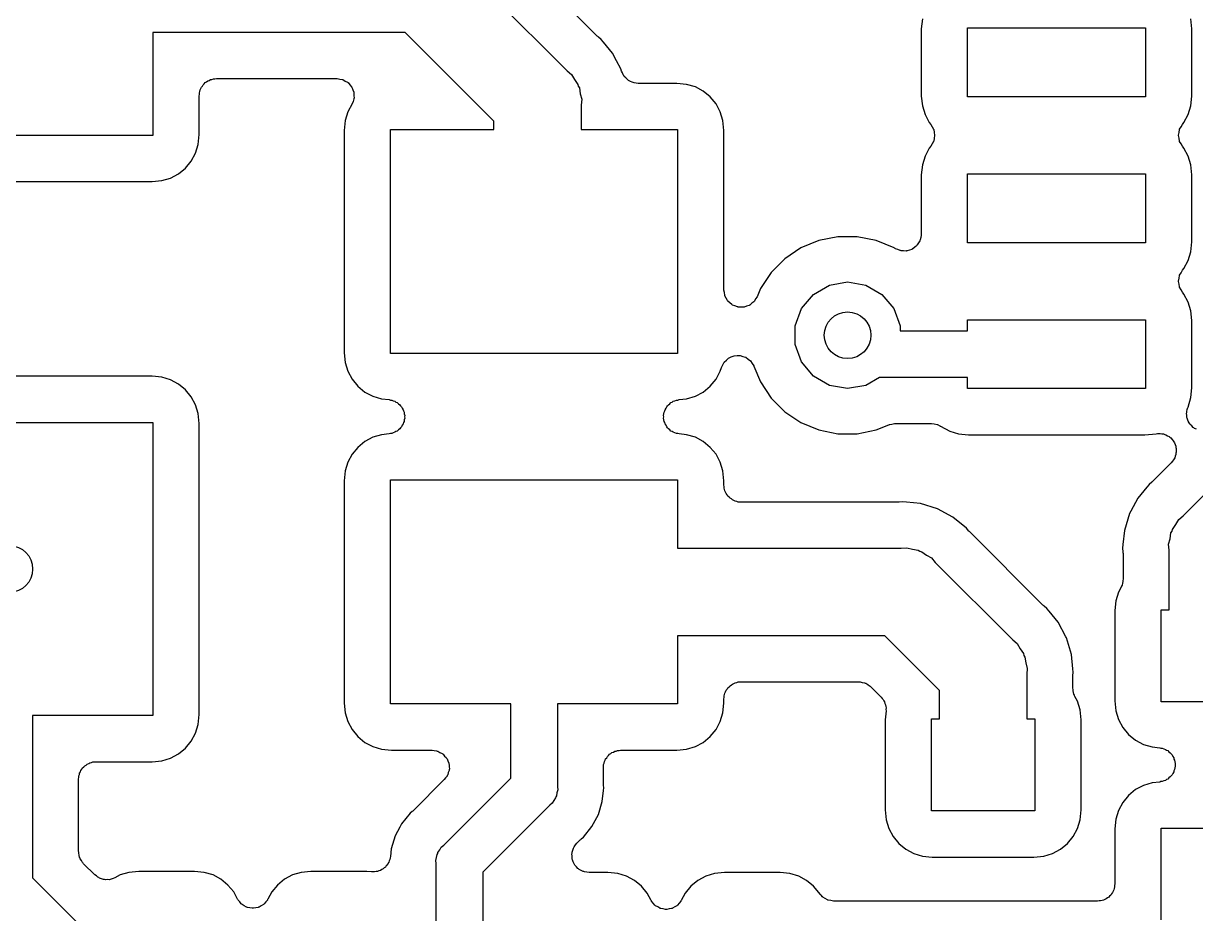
# Model space of a CAD drawing. Extents: x 91 to 190.2, y -113.9 to -59.9.
# Drawn here: x 110.9 to 121.11, y -78.72 to -70.98 of the extents above; entities that cross this region are included whole.
import ezdxf

# ---------------------------------------------------------------- set-up
doc = ezdxf.new("R2010")
doc.units = 0
doc.header["$MEASUREMENT"] = 0
doc.layers.add('BLACK', color=7, linetype='CONTINUOUS')

msp = doc.modelspace()

# ---------------------------------------------------------------- linework, layer by layer
at = {"layer": 'BLACK', "linetype": 'CONTINUOUS'}
for p, q in [((115.9, -71.0854), (114.97, -70.1551)), ((114.666, -70.4174), (115.638, -71.3888)), ((118.731, -70.9366), (118.722, -71.0224)), ((121.078, -71.0224), (121.069, -70.9366)), ((118.722, -71.0224), (118.722, -71.6076)), ((119.125, -71.615), (119.125, -71.015)), ((119.125, -71.015), (120.675, -71.015)), ((120.675, -71.015), (120.675, -71.615)), ((121.078, -71.6076), (121.078, -71.0224)), ((114.227, -71.056), (112.03, -71.056)), ((112.03, -71.056), (112.03, -71.95)), ((114.999, -71.8278), (114.227, -71.056)), ((115.906, -71.0897), (115.9, -71.0854)), ((115.911, -71.0953), (115.906, -71.0897)), ((115.935, -71.1151), (115.911, -71.0953)), ((115.955, -71.1392), (115.935, -71.1151)), ((116.033, -71.234), (115.955, -71.1392)), ((115.955, -71.1392), (115.955, -71.1392)), ((116.068, -71.3006), (116.033, -71.234)), ((116.105, -71.3697), (116.068, -71.3006)), ((116.068, -71.3006), (116.068, -71.3006)), ((115.638, -71.3888), (115.676, -71.4213)), ((115.676, -71.4213), (115.702, -71.4651)), ((116.111, -71.3909), (116.105, -71.3697)), ((116.119, -71.4062), (116.111, -71.3909)), ((116.125, -71.4223), (116.119, -71.4062)), ((116.131, -71.4293), (116.125, -71.4223)), ((116.135, -71.4374), (116.131, -71.4293)), ((116.148, -71.4491), (116.135, -71.4374)), ((112.442, -71.5547), (112.448, -71.5433)), ((112.448, -71.5433), (112.453, -71.531)), ((112.453, -71.531), (112.461, -71.5209)), ((112.461, -71.5209), (112.468, -71.5096)), ((112.468, -71.5096), (112.478, -71.5011)), ((112.478, -71.5011), (112.486, -71.4911)), ((112.486, -71.4911), (112.498, -71.4845)), ((112.498, -71.4845), (112.508, -71.4761)), ((112.508, -71.4761), (112.52, -71.4716)), ((112.52, -71.4716), (112.531, -71.465)), ((112.531, -71.465), (112.544, -71.4628)), ((112.544, -71.4628), (112.557, -71.4583)), ((112.557, -71.4583), (112.57, -71.4583)), ((112.57, -71.4583), (112.583, -71.456)), ((112.583, -71.456), (113.634, -71.456)), ((113.634, -71.456), (113.657, -71.4601)), ((113.657, -71.4601), (113.68, -71.4634)), ((113.68, -71.4634), (113.682, -71.4646)), ((113.682, -71.4646), (113.685, -71.465)), ((113.685, -71.465), (113.705, -71.4769)), ((113.705, -71.4769), (113.726, -71.488)), ((113.726, -71.488), (113.728, -71.4898)), ((113.728, -71.4898), (113.73, -71.4911)), ((113.73, -71.4911), (113.745, -71.5092)), ((113.745, -71.5092), (113.761, -71.5268)), ((113.761, -71.5268), (113.762, -71.5291)), ((113.762, -71.5291), (113.763, -71.531)), ((113.763, -71.531), (113.771, -71.5532)), ((115.702, -71.4651), (115.731, -71.5065)), ((115.731, -71.5065), (115.735, -71.5229)), ((115.735, -71.5229), (115.744, -71.5377)), ((115.744, -71.5377), (115.752, -71.5875)), ((116.159, -71.4622), (116.148, -71.4491)), ((116.166, -71.4668), (116.159, -71.4622)), ((116.173, -71.473), (116.166, -71.4668)), ((116.189, -71.4797), (116.173, -71.473)), ((116.204, -71.4883), (116.189, -71.4797)), ((116.213, -71.4899), (116.204, -71.4883)), ((116.221, -71.4934), (116.213, -71.4899)), ((116.238, -71.4944), (116.221, -71.4934)), ((116.255, -71.4973), (116.238, -71.4944)), ((116.593, -71.4973), (116.255, -71.4973)), ((116.678, -71.5058), (116.593, -71.4973)), ((116.754, -71.5287), (116.678, -71.5058)), ((116.823, -71.5658), (116.754, -71.5287)), ((112.433, -71.606), (112.435, -71.5931)), ((112.433, -71.9426), (112.433, -71.606)), ((112.435, -71.58), (112.439, -71.5676)), ((112.435, -71.5931), (112.435, -71.58)), ((112.439, -71.5676), (112.442, -71.5547)), ((113.771, -71.5532), (113.78, -71.5751)), ((113.781, -71.632), (113.773, -71.6543)), ((113.78, -71.5751), (113.78, -71.5776)), ((113.78, -71.5776), (113.781, -71.58)), ((113.781, -71.58), (113.781, -71.6036)), ((113.781, -71.6036), (113.782, -71.6272)), ((113.782, -71.6272), (113.781, -71.6296)), ((113.781, -71.6296), (113.781, -71.632)), ((115.752, -71.5875), (115.765, -71.6363)), ((115.765, -71.6363), (115.761, -71.6866)), ((116.884, -71.6158), (116.823, -71.5658)), ((116.934, -71.6767), (116.884, -71.6158)), ((118.722, -71.6076), (118.731, -71.6934)), ((120.675, -71.615), (119.125, -71.615)), ((121.069, -71.6934), (121.078, -71.6076)), ((113.729, -71.7462), (113.706, -71.8216)), ((113.766, -71.6767), (113.729, -71.7462)), ((113.773, -71.6543), (113.766, -71.6767)), ((115.761, -71.6866), (115.761, -71.9)), ((116.971, -71.7462), (116.934, -71.6767)), ((116.994, -71.8216), (116.971, -71.7462)), ((118.731, -71.6934), (118.754, -71.7688)), ((121.046, -71.7688), (121.069, -71.6934)), ((113.706, -71.8216), (113.697, -71.9074)), ((114.999, -71.9), (114.999, -71.8278)), ((117.003, -71.9074), (116.994, -71.8216)), ((118.754, -71.7688), (118.791, -71.8383)), ((118.791, -71.8383), (118.804, -71.8548)), ((118.804, -71.8548), (118.816, -71.8761)), ((120.984, -71.8761), (120.996, -71.8548)), ((120.996, -71.8548), (121.009, -71.8383)), ((121.009, -71.8383), (121.046, -71.7688)), ((112.03, -71.95), (109.53, -71.95)), ((112.424, -72.0284), (112.433, -71.9426)), ((113.697, -71.9074), (113.697, -73.8426)), ((114.1, -73.85), (114.1, -71.9)), ((114.1, -71.9), (114.999, -71.9)), ((115.761, -71.9), (116.6, -71.9)), ((116.6, -71.9), (116.6, -73.85)), ((117.003, -73.2969), (117.003, -71.9074)), ((118.816, -71.8761), (118.829, -71.8972)), ((118.829, -71.8972), (118.829, -71.8988)), ((118.829, -71.8988), (118.83, -71.9002)), ((118.83, -71.9002), (118.834, -71.9243)), ((118.834, -71.9243), (118.838, -71.9484)), ((118.838, -71.9516), (118.834, -71.9757)), ((118.838, -71.9484), (118.838, -71.95)), ((118.838, -71.95), (118.838, -71.9516)), ((120.962, -71.9484), (120.966, -71.9243)), ((120.962, -71.95), (120.962, -71.9484)), ((120.962, -71.9516), (120.962, -71.95)), ((120.966, -71.9757), (120.962, -71.9516)), ((120.966, -71.9243), (120.97, -71.9002)), ((120.97, -71.9002), (120.971, -71.8988)), ((120.971, -71.8972), (120.984, -71.8761)), ((120.971, -71.8988), (120.971, -71.8972)), ((112.401, -72.1038), (112.424, -72.0284)), ((118.804, -72.0452), (118.791, -72.0617)), ((118.816, -72.0239), (118.804, -72.0452)), ((118.829, -72.0028), (118.816, -72.0239)), ((118.83, -71.9998), (118.829, -72.0012)), ((118.829, -72.0012), (118.829, -72.0028)), ((118.834, -71.9757), (118.83, -71.9998)), ((120.97, -71.9998), (120.966, -71.9757)), ((120.971, -72.0012), (120.97, -71.9998)), ((120.971, -72.0028), (120.971, -72.0012)), ((120.984, -72.0239), (120.971, -72.0028)), ((120.996, -72.0452), (120.984, -72.0239)), ((121.009, -72.0617), (120.996, -72.0452)), ((112.364, -72.1733), (112.401, -72.1038)), ((118.754, -72.1312), (118.731, -72.2066)), ((118.791, -72.0617), (118.754, -72.1312)), ((121.046, -72.1312), (121.009, -72.0617)), ((121.069, -72.2066), (121.046, -72.1312)), ((112.253, -72.2842), (112.314, -72.2342)), ((112.314, -72.2342), (112.364, -72.1733)), ((118.731, -72.2066), (118.722, -72.2924)), ((121.078, -72.2924), (121.069, -72.2066)), ((109.537, -72.3527), (112.023, -72.3527)), ((112.023, -72.3527), (112.108, -72.3442)), ((112.108, -72.3442), (112.184, -72.3213)), ((112.184, -72.3213), (112.253, -72.2842)), ((118.722, -72.2924), (118.722, -72.8076)), ((119.125, -72.885), (119.125, -72.285)), ((119.125, -72.285), (120.675, -72.285)), ((120.675, -72.285), (120.675, -72.885)), ((121.078, -72.8776), (121.078, -72.2924)), ((117.83, -72.8657), (117.674, -72.9304)), ((117.996, -72.8328), (117.83, -72.8657)), ((118.164, -72.8328), (117.996, -72.8328)), ((118.33, -72.8657), (118.164, -72.8328)), ((118.486, -72.9304), (118.33, -72.8657)), ((118.71, -72.868), (118.698, -72.8857)), ((118.711, -72.8632), (118.71, -72.868)), ((118.713, -72.8589), (118.711, -72.8632)), ((118.717, -72.838), (118.713, -72.8589)), ((118.722, -72.8174), (118.717, -72.838)), ((118.722, -72.8076), (118.721, -72.8125)), ((118.721, -72.8125), (118.722, -72.8174)), ((121.069, -72.9634), (121.078, -72.8776)), ((117.674, -72.9304), (117.534, -73.0242)), ((118.489, -72.9323), (118.486, -72.9304)), ((118.494, -72.9343), (118.489, -72.9323)), ((118.497, -72.9375), (118.494, -72.9343)), ((118.517, -72.9448), (118.497, -72.9375)), ((118.537, -72.9533), (118.517, -72.9448)), ((118.542, -72.9536), (118.537, -72.9533)), ((118.546, -72.9553), (118.542, -72.9536)), ((118.568, -72.9553), (118.546, -72.9553)), ((118.589, -72.9567), (118.568, -72.9553)), ((118.593, -72.9553), (118.589, -72.9567)), ((118.598, -72.9553), (118.593, -72.9553)), ((118.618, -72.9481), (118.598, -72.9553)), ((118.639, -72.9422), (118.618, -72.9481)), ((118.643, -72.9392), (118.639, -72.9422)), ((118.647, -72.9375), (118.643, -72.9392)), ((118.664, -72.9239), (118.647, -72.9375)), ((118.681, -72.9113), (118.664, -72.9239)), ((118.683, -72.9072), (118.681, -72.9113)), ((118.687, -72.904), (118.683, -72.9072)), ((118.698, -72.8857), (118.687, -72.904)), ((120.675, -72.885), (119.125, -72.885)), ((121.046, -73.0388), (121.069, -72.9634)), ((117.534, -73.0242), (117.414, -73.1436)), ((121.009, -73.1083), (121.046, -73.0388)), ((117.414, -73.1436), (117.32, -73.284)), ((120.966, -73.1944), (120.97, -73.1702)), ((120.97, -73.1702), (120.971, -73.1688)), ((120.971, -73.1672), (120.984, -73.1461)), ((120.971, -73.1688), (120.971, -73.1672)), ((120.984, -73.1461), (120.996, -73.1248)), ((120.996, -73.1248), (121.009, -73.1083)), ((117.32, -73.284), (117.291, -73.3543)), ((117.782, -73.3344), (117.921, -73.2537)), ((117.921, -73.2537), (118.08, -73.2257)), ((118.08, -73.2257), (118.239, -73.2537)), ((118.239, -73.2537), (118.378, -73.3344)), ((120.962, -73.2184), (120.966, -73.1944)), ((120.962, -73.22), (120.962, -73.2184)), ((120.962, -73.2216), (120.962, -73.22)), ((120.966, -73.2456), (120.962, -73.2216)), ((120.97, -73.2698), (120.966, -73.2456)), ((120.971, -73.2712), (120.97, -73.2698)), ((120.971, -73.2728), (120.971, -73.2712)), ((120.984, -73.2939), (120.971, -73.2728)), ((117.007, -73.3193), (117.003, -73.2969)), ((117.01, -73.342), (117.007, -73.3193)), ((117.011, -73.3449), (117.01, -73.342)), ((117.012, -73.3482), (117.011, -73.3449)), ((117.023, -73.3679), (117.012, -73.3482)), ((117.034, -73.3882), (117.023, -73.3679)), ((117.036, -73.3904), (117.034, -73.3882)), ((117.279, -73.3735), (117.268, -73.3933)), ((117.291, -73.3543), (117.279, -73.3735)), ((117.678, -73.4579), (117.782, -73.3344)), ((118.378, -73.3344), (118.482, -73.4579)), ((120.996, -73.3152), (120.984, -73.2939)), ((121.009, -73.3317), (120.996, -73.3152)), ((121.046, -73.4012), (121.009, -73.3317)), ((117.038, -73.3933), (117.036, -73.3904)), ((117.055, -73.4079), (117.038, -73.3933)), ((117.072, -73.4234), (117.055, -73.4079)), ((117.075, -73.4246), (117.072, -73.4234)), ((117.078, -73.4268), (117.075, -73.4246)), ((117.099, -73.4346), (117.078, -73.4268)), ((117.12, -73.4433), (117.099, -73.4346)), ((117.124, -73.4434), (117.12, -73.4433)), ((117.127, -73.4446), (117.124, -73.4434)), ((117.149, -73.4446), (117.127, -73.4446)), ((117.172, -73.4456), (117.149, -73.4446)), ((117.175, -73.4446), (117.172, -73.4456)), ((117.179, -73.4446), (117.175, -73.4446)), ((117.2, -73.4368), (117.179, -73.4446)), ((117.222, -73.4299), (117.2, -73.4368)), ((117.225, -73.4279), (117.222, -73.4299)), ((117.228, -73.4268), (117.225, -73.4279)), ((117.245, -73.4121), (117.228, -73.4268)), ((117.263, -73.3982), (117.245, -73.4121)), ((117.265, -73.3954), (117.263, -73.3982)), ((117.268, -73.3933), (117.265, -73.3954)), ((117.623, -73.6094), (117.678, -73.4579)), ((118.482, -73.4579), (118.537, -73.6094)), ((121.069, -73.4766), (121.046, -73.4012)), ((121.078, -73.5624), (121.069, -73.4766)), ((119.125, -73.6518), (119.125, -73.555)), ((119.125, -73.555), (120.675, -73.555)), ((120.675, -73.555), (120.675, -74.155)), ((121.078, -74.1476), (121.078, -73.5624)), ((117.623, -73.7706), (117.623, -73.6094)), ((118.537, -73.6094), (118.537, -73.6518)), ((118.537, -73.6518), (119.125, -73.6518)), ((117.678, -73.9221), (117.623, -73.7706)), ((113.697, -73.8426), (113.706, -73.9284)), ((116.6, -73.85), (114.1, -73.85)), ((117.024, -73.907), (117.043, -73.8897)), ((117.043, -73.8894), (117.044, -73.8889)), ((117.043, -73.8897), (117.043, -73.8894)), ((117.044, -73.8889), (117.067, -73.8792)), ((117.067, -73.8792), (117.091, -73.8693)), ((117.091, -73.8692), (117.092, -73.8689)), ((117.091, -73.8693), (117.091, -73.8692)), ((117.092, -73.8689), (117.117, -73.8678)), ((117.117, -73.8678), (117.143, -73.8664)), ((117.143, -73.8664), (117.143, -73.8667)), ((117.143, -73.8667), (117.144, -73.8666)), ((117.144, -73.8666), (117.168, -73.8743)), ((117.168, -73.8743), (117.192, -73.8816)), ((117.192, -73.8816), (117.193, -73.8821)), ((117.193, -73.8821), (117.194, -73.8823)), ((117.194, -73.8823), (117.214, -73.8977)), ((117.214, -73.8977), (117.234, -73.9128)), ((113.706, -73.9284), (113.729, -74.0038)), ((116.971, -74.0038), (116.981, -73.9718)), ((116.981, -73.9711), (116.982, -73.9703)), ((116.981, -73.9718), (116.981, -73.9711)), ((116.982, -73.9703), (116.993, -73.9478)), ((116.993, -73.9478), (117.005, -73.9254)), ((117.005, -73.9248), (117.006, -73.924)), ((117.005, -73.9254), (117.005, -73.9248)), ((117.006, -73.924), (117.024, -73.907)), ((117.234, -73.9128), (117.235, -73.9135)), ((117.235, -73.9135), (117.235, -73.914)), ((117.235, -73.914), (117.249, -73.9353)), ((117.249, -73.9353), (117.263, -73.9565)), ((117.263, -73.9565), (117.263, -73.9573)), ((117.263, -73.9573), (117.263, -73.958)), ((117.263, -73.958), (117.32, -74.096)), ((117.782, -74.0456), (117.678, -73.9221)), ((112.023, -74.0473), (109.537, -74.0473)), ((112.108, -74.0558), (112.023, -74.0473)), ((112.184, -74.0787), (112.108, -74.0558)), ((112.253, -74.1158), (112.184, -74.0787)), ((113.729, -74.0038), (113.766, -74.0733)), ((113.766, -74.0733), (113.816, -74.1342)), ((116.884, -74.1342), (116.934, -74.0733)), ((116.934, -74.0733), (116.971, -74.0038)), ((117.32, -74.096), (117.414, -74.2364)), ((117.921, -74.1263), (117.782, -74.0456)), ((118.357, -74.0582), (118.239, -74.1263)), ((119.125, -74.0582), (118.357, -74.0582)), ((119.125, -74.155), (119.125, -74.0582)), ((112.314, -74.1658), (112.253, -74.1158)), ((112.364, -74.2267), (112.314, -74.1658)), ((113.816, -74.1342), (113.877, -74.1842)), ((113.877, -74.1842), (113.946, -74.2213)), ((116.754, -74.2213), (116.823, -74.1842)), ((116.823, -74.1842), (116.884, -74.1342)), ((118.08, -74.1543), (117.921, -74.1263)), ((118.239, -74.1263), (118.08, -74.1543)), ((120.675, -74.155), (119.125, -74.155)), ((121.069, -74.2334), (121.078, -74.1476)), ((112.401, -74.2962), (112.364, -74.2267)), ((112.424, -74.3716), (112.401, -74.2962)), ((113.946, -74.2213), (114.022, -74.2442)), ((114.022, -74.2442), (114.088, -74.2507)), ((114.088, -74.2507), (114.099, -74.2538)), ((114.099, -74.2538), (114.11, -74.2547)), ((114.11, -74.2547), (114.124, -74.2608)), ((114.124, -74.2608), (114.138, -74.2648)), ((114.138, -74.2648), (114.147, -74.2715)), ((114.147, -74.2715), (114.158, -74.2762)), ((114.158, -74.2762), (114.168, -74.2865)), ((114.168, -74.2865), (114.18, -74.2951)), ((114.18, -74.2951), (114.187, -74.3046)), ((114.187, -74.3046), (114.195, -74.3126)), ((116.505, -74.3126), (116.513, -74.3046)), ((116.513, -74.3046), (116.52, -74.2951)), ((116.52, -74.2951), (116.532, -74.2865)), ((116.532, -74.2865), (116.542, -74.2762)), ((116.542, -74.2762), (116.553, -74.2715)), ((116.553, -74.2715), (116.562, -74.2648)), ((116.562, -74.2648), (116.576, -74.2608)), ((116.576, -74.2608), (116.59, -74.2547)), ((116.59, -74.2547), (116.601, -74.2538)), ((116.601, -74.2538), (116.612, -74.2507)), ((116.612, -74.2507), (116.678, -74.2442)), ((116.678, -74.2442), (116.754, -74.2213)), ((117.414, -74.2364), (117.534, -74.3558)), ((121.045, -74.3147), (121.069, -74.2334)), ((112.433, -74.4574), (112.424, -74.3716)), ((114.195, -74.3126), (114.201, -74.3259)), ((114.201, -74.3259), (114.21, -74.3381)), ((114.21, -74.3381), (114.212, -74.3492)), ((114.212, -74.3492), (114.217, -74.3596)), ((114.217, -74.3596), (114.219, -74.3743)), ((114.219, -74.3743), (114.223, -74.3886)), ((114.223, -74.3886), (114.221, -74.4)), ((114.221, -74.4), (114.223, -74.4114)), ((116.477, -74.3886), (116.481, -74.3743)), ((116.479, -74.4), (116.477, -74.3886)), ((116.477, -74.4114), (116.479, -74.4)), ((116.481, -74.3743), (116.483, -74.3596)), ((116.483, -74.3596), (116.488, -74.3492)), ((116.488, -74.3492), (116.49, -74.3381)), ((116.49, -74.3381), (116.499, -74.3259)), ((116.499, -74.3259), (116.505, -74.3126)), ((117.534, -74.3558), (117.674, -74.4496)), ((121.031, -74.3698), (121.033, -74.3617)), ((121.034, -74.3876), (121.031, -74.3698)), ((121.033, -74.3535), (121.038, -74.3364)), ((121.033, -74.3617), (121.033, -74.3535)), ((121.034, -74.4055), (121.034, -74.3876)), ((121.037, -74.4132), (121.034, -74.4055)), ((121.038, -74.3364), (121.042, -74.3188)), ((121.042, -74.3188), (121.045, -74.3147)), ((109.53, -74.45), (112.03, -74.45)), ((112.03, -74.45), (112.03, -77)), ((112.433, -76.9926), (112.433, -74.4574)), ((114.18, -74.5049), (114.168, -74.5135)), ((114.187, -74.4954), (114.18, -74.5049)), ((114.195, -74.4874), (114.187, -74.4954)), ((114.201, -74.4741), (114.195, -74.4874)), ((114.21, -74.4619), (114.201, -74.4741)), ((114.212, -74.4508), (114.21, -74.4619)), ((114.217, -74.4404), (114.212, -74.4508)), ((114.219, -74.4257), (114.217, -74.4404)), ((114.223, -74.4114), (114.219, -74.4257)), ((116.481, -74.4257), (116.477, -74.4114)), ((116.483, -74.4404), (116.481, -74.4257)), ((116.488, -74.4508), (116.483, -74.4404)), ((116.49, -74.4619), (116.488, -74.4508)), ((116.499, -74.4741), (116.49, -74.4619)), ((116.505, -74.4874), (116.499, -74.4741)), ((116.513, -74.4954), (116.505, -74.4874)), ((116.52, -74.5049), (116.513, -74.4954)), ((116.532, -74.5135), (116.52, -74.5049)), ((117.674, -74.4496), (117.83, -74.5143)), ((118.33, -74.5143), (118.438, -74.4696)), ((118.438, -74.4696), (118.441, -74.4689)), ((118.441, -74.4689), (118.444, -74.4672)), ((118.444, -74.4672), (118.466, -74.4633)), ((118.466, -74.4633), (118.489, -74.4583)), ((118.489, -74.4583), (118.492, -74.4588)), ((118.492, -74.4588), (118.495, -74.4582)), ((118.495, -74.4582), (118.81, -74.4582)), ((118.81, -74.4582), (118.835, -74.4626)), ((118.835, -74.4626), (118.86, -74.4667)), ((118.86, -74.4667), (118.861, -74.4671)), ((118.861, -74.4671), (118.862, -74.4672)), ((118.862, -74.4672), (118.883, -74.4799)), ((118.883, -74.4799), (118.886, -74.4814)), ((118.886, -74.4814), (118.889, -74.4822)), ((118.889, -74.4822), (118.971, -74.5263)), ((121.039, -74.4213), (121.037, -74.4132)), ((121.047, -74.4372), (121.039, -74.4213)), ((121.054, -74.4539), (121.047, -74.4372)), ((121.059, -74.46), (121.054, -74.4539)), ((121.063, -74.4673), (121.059, -74.46)), ((121.077, -74.4793), (121.063, -74.4673)), ((121.089, -74.4927), (121.077, -74.4793)), ((121.096, -74.4966), (121.089, -74.4927)), ((121.102, -74.5021), (121.096, -74.4966)), ((121.119, -74.5088), (121.102, -74.5021)), ((113.946, -74.5787), (113.877, -74.6158)), ((114.022, -74.5558), (113.946, -74.5787)), ((114.088, -74.5493), (114.022, -74.5558)), ((114.099, -74.5462), (114.088, -74.5493)), ((114.11, -74.5453), (114.099, -74.5462)), ((114.124, -74.5392), (114.11, -74.5453)), ((114.138, -74.5352), (114.124, -74.5392)), ((114.147, -74.5285), (114.138, -74.5352)), ((114.158, -74.5238), (114.147, -74.5285)), ((114.168, -74.5135), (114.158, -74.5238)), ((116.542, -74.5238), (116.532, -74.5135)), ((116.553, -74.5285), (116.542, -74.5238)), ((116.562, -74.5352), (116.553, -74.5285)), ((116.576, -74.5392), (116.562, -74.5352)), ((116.59, -74.5453), (116.576, -74.5392)), ((116.601, -74.5462), (116.59, -74.5453)), ((116.612, -74.5493), (116.601, -74.5462)), ((116.678, -74.5558), (116.612, -74.5493)), ((116.754, -74.5787), (116.678, -74.5558)), ((116.823, -74.6158), (116.754, -74.5787)), ((117.83, -74.5143), (117.996, -74.5472)), ((117.996, -74.5472), (118.164, -74.5472)), ((118.164, -74.5472), (118.33, -74.5143)), ((118.971, -74.5263), (119.047, -74.5492)), ((119.047, -74.5492), (119.132, -74.5577)), ((119.132, -74.5577), (120.668, -74.5577)), ((120.668, -74.5577), (120.768, -74.5478)), ((120.768, -74.5478), (120.78, -74.5446)), ((120.78, -74.5446), (120.79, -74.5455)), ((120.79, -74.5455), (120.801, -74.5442)), ((120.801, -74.5442), (120.816, -74.5478)), ((120.816, -74.5478), (120.832, -74.5491)), ((120.832, -74.5491), (120.841, -74.5537)), ((120.841, -74.5537), (120.852, -74.5561)), ((120.852, -74.5561), (120.865, -74.5646)), ((120.865, -74.5646), (120.879, -74.5712)), ((120.879, -74.5712), (120.886, -74.5787)), ((120.886, -74.5787), (120.895, -74.5845)), ((120.895, -74.5845), (120.905, -74.597)), ((120.905, -74.597), (120.916, -74.608)), ((120.916, -74.608), (120.92, -74.6177)), ((113.816, -74.6658), (113.766, -74.7267)), ((113.877, -74.6158), (113.816, -74.6658)), ((116.884, -74.6658), (116.823, -74.6158)), ((116.934, -74.7267), (116.884, -74.6658)), ((120.92, -74.6177), (120.927, -74.6262)), ((120.927, -74.6262), (120.931, -74.6411)), ((120.931, -74.6411), (120.938, -74.6552)), ((120.938, -74.6552), (120.939, -74.6658)), ((120.939, -74.6658), (120.942, -74.6761)), ((120.942, -74.7071), (120.939, -74.7174)), ((120.942, -74.6761), (120.941, -74.6916)), ((120.941, -74.6916), (120.942, -74.7071)), ((113.729, -74.7962), (113.706, -74.8716)), ((113.766, -74.7267), (113.729, -74.7962)), ((116.971, -74.7962), (116.934, -74.7267)), ((116.994, -74.8716), (116.971, -74.7962)), ((120.899, -74.8001), (120.74, -74.9588)), ((120.908, -74.7874), (120.899, -74.8001)), ((120.918, -74.776), (120.908, -74.7874)), ((120.923, -74.7662), (120.918, -74.776)), ((120.929, -74.7574), (120.923, -74.7662)), ((120.933, -74.7424), (120.929, -74.7574)), ((120.939, -74.7281), (120.933, -74.7424)), ((120.939, -74.7174), (120.939, -74.7281)), ((113.706, -74.8716), (113.697, -74.9574)), ((117.003, -74.9574), (116.994, -74.8716)), ((113.697, -74.9574), (113.697, -76.8926)), ((114.1, -76.9), (114.1, -74.95)), ((114.1, -74.95), (116.6, -74.95)), ((116.6, -74.95), (116.6, -75.544)), ((117.003, -74.994), (117.003, -74.9574)), ((117.005, -75.0069), (117.003, -74.994)), ((117.005, -75.02), (117.005, -75.0069)), ((117.009, -75.0324), (117.005, -75.02)), ((120.685, -75.0126), (120.607, -75.1074)), ((120.705, -74.9885), (120.685, -75.0126)), ((120.685, -75.0126), (120.685, -75.0126)), ((120.729, -74.9687), (120.705, -74.9885)), ((120.734, -74.9631), (120.729, -74.9687)), ((120.74, -74.9588), (120.734, -74.9631)), ((121.002, -75.2623), (121.312, -74.9524)), ((117.012, -75.0453), (117.009, -75.0324)), ((117.018, -75.0567), (117.012, -75.0453)), ((117.023, -75.069), (117.018, -75.0567)), ((117.031, -75.0791), (117.023, -75.069)), ((117.038, -75.0904), (117.031, -75.0791)), ((117.048, -75.0989), (117.038, -75.0904)), ((117.056, -75.1089), (117.048, -75.0989)), ((117.068, -75.1155), (117.056, -75.1089)), ((117.078, -75.1239), (117.068, -75.1155)), ((120.607, -75.1074), (120.547, -75.2203)), ((117.09, -75.1284), (117.078, -75.1239)), ((117.101, -75.135), (117.09, -75.1284)), ((117.114, -75.1372), (117.101, -75.135)), ((117.127, -75.1417), (117.114, -75.1372)), ((117.14, -75.1417), (117.127, -75.1417)), ((117.153, -75.144), (117.14, -75.1417)), ((118.516, -75.144), (117.153, -75.144)), ((118.523, -75.1427), (118.516, -75.144)), ((118.53, -75.1433), (118.523, -75.1427)), ((118.561, -75.1402), (118.53, -75.1433)), ((118.592, -75.1433), (118.561, -75.1402)), ((118.715, -75.1553), (118.592, -75.1433)), ((118.592, -75.1433), (118.592, -75.1433)), ((118.592, -75.1433), (118.592, -75.1433)), ((118.862, -75.2), (118.715, -75.1553)), ((118.997, -75.2725), (118.862, -75.2)), ((120.547, -75.2203), (120.535, -75.2431)), ((120.547, -75.2203), (120.547, -75.2203)), ((119.116, -75.3701), (118.997, -75.2725)), ((120.535, -75.2431), (120.49, -75.3903)), ((120.938, -75.3385), (120.964, -75.2947)), ((120.964, -75.2947), (121.002, -75.2623)), ((119.136, -75.3942), (119.116, -75.3701)), ((119.142, -75.399), (119.136, -75.3942)), ((119.146, -75.4051), (119.142, -75.399)), ((119.78, -76.039), (119.146, -75.4051)), ((120.49, -75.3903), (120.478, -75.5124)), ((120.888, -75.4609), (120.896, -75.4111)), ((120.896, -75.4111), (120.905, -75.3964)), ((120.905, -75.3964), (120.909, -75.3799)), ((120.909, -75.3799), (120.938, -75.3385)), ((120.478, -75.5124), (120.475, -75.5434)), ((120.478, -75.5124), (120.478, -75.5124)), ((120.478, -75.5124), (120.478, -75.5124)), ((120.875, -75.5097), (120.888, -75.4609)), ((120.879, -75.56), (120.875, -75.5097)), ((116.6, -75.544), (118.545, -75.544)), ((118.545, -75.544), (118.595, -75.5396)), ((118.595, -75.5396), (118.644, -75.5527)), ((118.644, -75.5527), (118.694, -75.5615)), ((118.694, -75.5615), (118.708, -75.57)), ((118.708, -75.57), (118.725, -75.5744)), ((118.725, -75.5744), (118.766, -75.6034)), ((118.766, -75.6034), (118.81, -75.6286)), ((118.81, -75.6286), (118.843, -75.6674)), ((120.475, -75.5434), (120.478, -75.5744)), ((120.478, -75.5744), (120.478, -75.5818)), ((120.478, -75.5818), (120.479, -75.5891)), ((120.479, -75.5891), (120.479, -75.8131)), ((120.879, -76.08), (120.879, -75.56)), ((118.843, -75.6674), (119.518, -76.3424)), ((120.477, -75.8343), (120.473, -75.8491)), ((120.479, -75.8131), (120.477, -75.8237)), ((120.477, -75.8237), (120.477, -75.8343)), ((120.439, -75.9262), (120.416, -76.0016)), ((120.461, -75.8838), (120.439, -75.9262)), ((120.465, -75.8737), (120.461, -75.8838)), ((120.47, -75.8644), (120.465, -75.8737)), ((120.473, -75.8491), (120.47, -75.8644)), ((119.786, -76.0433), (119.78, -76.039)), ((120.416, -76.0016), (120.407, -76.0874)), ((119.791, -76.0489), (119.786, -76.0433)), ((119.815, -76.0687), (119.791, -76.0489)), ((119.835, -76.0928), (119.815, -76.0687)), ((119.913, -76.1876), (119.835, -76.0928)), ((119.835, -76.0928), (119.835, -76.0928)), ((120.407, -76.0874), (120.407, -76.8726)), ((120.81, -76.88), (120.81, -76.08)), ((120.81, -76.08), (120.879, -76.08)), ((119.98, -76.3145), (119.913, -76.1876)), ((118.404, -76.306), (116.6, -76.306)), ((116.6, -76.306), (116.6, -76.9)), ((118.879, -76.7814), (118.404, -76.306)), ((119.518, -76.3424), (119.556, -76.3749)), ((119.985, -76.3233), (119.98, -76.3145)), ((119.98, -76.3145), (119.98, -76.3145)), ((120.03, -76.4705), (119.985, -76.3233)), ((119.556, -76.3749), (119.582, -76.4187)), ((119.582, -76.4187), (119.611, -76.4601)), ((119.611, -76.4601), (119.615, -76.4765)), ((119.615, -76.4765), (119.624, -76.4913)), ((119.624, -76.4913), (119.632, -76.5411)), ((119.632, -76.5411), (119.645, -76.5899)), ((120.042, -76.5926), (120.03, -76.4705)), ((119.645, -76.5899), (119.641, -76.6402)), ((119.641, -76.6402), (119.641, -77.03)), ((120.045, -76.6236), (120.042, -76.5926)), ((120.042, -76.5926), (120.042, -76.5926)), ((120.042, -76.5926), (120.042, -76.5926)), ((120.042, -76.6546), (120.045, -76.6236)), ((117.038, -76.7596), (117.048, -76.7511)), ((117.048, -76.7511), (117.056, -76.7411)), ((117.056, -76.7411), (117.068, -76.7345)), ((117.068, -76.7345), (117.078, -76.7261)), ((117.078, -76.7261), (117.09, -76.7216)), ((117.09, -76.7216), (117.101, -76.715)), ((117.101, -76.715), (117.114, -76.7128)), ((117.114, -76.7128), (117.127, -76.7083)), ((117.127, -76.7083), (117.14, -76.7083)), ((117.14, -76.7083), (117.153, -76.706)), ((117.153, -76.706), (118.176, -76.706)), ((118.176, -76.706), (118.182, -76.7071)), ((118.182, -76.7071), (118.189, -76.7066)), ((118.189, -76.7066), (118.208, -76.7116)), ((118.208, -76.7116), (118.227, -76.715)), ((118.227, -76.715), (118.233, -76.7183)), ((118.233, -76.7183), (118.239, -76.7201)), ((118.239, -76.7201), (118.255, -76.7313)), ((118.255, -76.7313), (118.272, -76.7411)), ((118.272, -76.7411), (118.276, -76.7461)), ((118.276, -76.7461), (118.282, -76.7499)), ((118.282, -76.7499), (118.372, -76.8398)), ((120.041, -76.6693), (120.042, -76.662)), ((120.041, -76.7631), (120.041, -76.6693)), ((120.042, -76.662), (120.042, -76.6546)), ((117.003, -76.856), (117.005, -76.8431)), ((117.003, -76.8926), (117.003, -76.856)), ((117.005, -76.83), (117.009, -76.8176)), ((117.005, -76.8431), (117.005, -76.83)), ((117.009, -76.8176), (117.012, -76.8047)), ((117.012, -76.8047), (117.018, -76.7933)), ((117.018, -76.7933), (117.023, -76.781)), ((117.023, -76.781), (117.031, -76.7709)), ((117.031, -76.7709), (117.038, -76.7596)), ((118.372, -76.8398), (118.38, -76.8512)), ((118.38, -76.8512), (118.389, -76.8612)), ((118.879, -77.03), (118.879, -76.7814)), ((120.043, -76.7737), (120.041, -76.7631)), ((120.043, -76.7843), (120.043, -76.7737)), ((120.047, -76.7991), (120.043, -76.7843)), ((120.05, -76.8144), (120.047, -76.7991)), ((120.055, -76.8237), (120.05, -76.8144)), ((120.059, -76.8339), (120.055, -76.8237)), ((120.081, -76.8762), (120.059, -76.8339)), ((113.697, -76.8926), (113.706, -76.9784)), ((115.147, -76.9), (114.1, -76.9)), ((115.147, -77.5458), (115.147, -76.9)), ((116.6, -76.9), (115.553, -76.9)), ((115.553, -76.9), (115.553, -77.6211)), ((116.994, -76.9784), (117.003, -76.8926)), ((118.389, -76.8612), (118.395, -76.8724)), ((118.395, -76.8724), (118.402, -76.8825)), ((118.402, -76.8825), (118.405, -76.8959)), ((118.405, -76.8959), (118.411, -76.9086)), ((118.415, -76.9606), (118.407, -77.0374)), ((118.411, -76.9086), (118.412, -76.9209)), ((118.412, -76.9209), (118.415, -76.9328)), ((118.415, -76.9328), (118.414, -76.9467)), ((118.414, -76.9467), (118.415, -76.9606)), ((120.104, -76.9516), (120.081, -76.8762)), ((120.113, -77.0374), (120.104, -76.9516)), ((120.407, -76.8726), (120.416, -76.9584)), ((120.416, -76.9584), (120.439, -77.0338)), ((121.71, -76.88), (120.81, -76.88)), ((112.03, -77), (110.983, -77)), ((110.983, -77), (110.983, -78.4122)), ((112.424, -77.0784), (112.433, -76.9926)), ((113.706, -76.9784), (113.729, -77.0538)), ((113.729, -77.0538), (113.766, -77.1233)), ((116.934, -77.1233), (116.971, -77.0538)), ((116.971, -77.0538), (116.994, -76.9784)), ((118.407, -77.0374), (118.407, -77.8226)), ((118.81, -77.83), (118.81, -77.03)), ((118.81, -77.03), (118.879, -77.03)), ((119.641, -77.03), (119.71, -77.03)), ((119.71, -77.03), (119.71, -77.83)), ((120.113, -77.8226), (120.113, -77.0374)), ((120.439, -77.0338), (120.476, -77.1033)), ((112.364, -77.2233), (112.401, -77.1538)), ((112.401, -77.1538), (112.424, -77.0784)), ((113.766, -77.1233), (113.816, -77.1842)), ((116.884, -77.1842), (116.934, -77.1233)), ((120.476, -77.1033), (120.526, -77.1642)), ((120.526, -77.1642), (120.587, -77.2142)), ((112.314, -77.2842), (112.364, -77.2233)), ((113.816, -77.1842), (113.877, -77.2342)), ((113.877, -77.2342), (113.946, -77.2713)), ((116.754, -77.2713), (116.823, -77.2342)), ((116.823, -77.2342), (116.884, -77.1842)), ((120.587, -77.2142), (120.656, -77.2513)), ((120.656, -77.2513), (120.732, -77.2742)), ((112.184, -77.3713), (112.253, -77.3342)), ((112.253, -77.3342), (112.314, -77.2842)), ((113.946, -77.2713), (114.022, -77.2942)), ((114.022, -77.2942), (114.107, -77.3027)), ((114.107, -77.3027), (114.462, -77.3027)), ((114.462, -77.3027), (114.481, -77.3061)), ((114.481, -77.3061), (114.501, -77.3078)), ((114.501, -77.3078), (114.507, -77.3106)), ((114.507, -77.3106), (114.513, -77.3117)), ((114.513, -77.3117), (114.53, -77.3215)), ((114.53, -77.3215), (114.548, -77.3298)), ((114.548, -77.3298), (114.553, -77.3345)), ((114.553, -77.3345), (114.559, -77.3378)), ((114.559, -77.3378), (114.571, -77.3528)), ((114.571, -77.3528), (114.585, -77.3666)), ((114.585, -77.3666), (114.588, -77.3726)), ((115.973, -77.3777), (115.982, -77.3676)), ((115.982, -77.3676), (115.988, -77.3562)), ((115.988, -77.3562), (115.998, -77.3478)), ((115.998, -77.3478), (116.007, -77.3378)), ((116.007, -77.3378), (116.018, -77.3312)), ((116.018, -77.3312), (116.028, -77.3228)), ((116.028, -77.3228), (116.041, -77.3183)), ((116.041, -77.3183), (116.052, -77.3117)), ((116.052, -77.3117), (116.065, -77.3094)), ((116.065, -77.3094), (116.077, -77.3049)), ((116.077, -77.3049), (116.09, -77.3049)), ((116.09, -77.3049), (116.103, -77.3027)), ((116.103, -77.3027), (116.593, -77.3027)), ((116.593, -77.3027), (116.678, -77.2942)), ((116.678, -77.2942), (116.754, -77.2713)), ((120.732, -77.2742), (120.798, -77.2807)), ((120.798, -77.2807), (120.809, -77.2838)), ((120.809, -77.2838), (120.82, -77.2847)), ((120.82, -77.2847), (120.834, -77.2908)), ((120.834, -77.2908), (120.848, -77.2948)), ((120.848, -77.2948), (120.857, -77.3015)), ((120.857, -77.3015), (120.868, -77.3062)), ((120.868, -77.3062), (120.878, -77.3165)), ((120.878, -77.3165), (120.89, -77.3251)), ((120.89, -77.3251), (120.897, -77.3346)), ((120.897, -77.3346), (120.905, -77.3426)), ((120.905, -77.3426), (120.911, -77.3559)), ((120.911, -77.3559), (120.92, -77.3681)), ((120.92, -77.3681), (120.922, -77.3792)), ((111.403, -77.4777), (111.412, -77.4676)), ((111.412, -77.4676), (111.418, -77.4562)), ((111.418, -77.4562), (111.428, -77.4478)), ((111.428, -77.4478), (111.437, -77.4378)), ((111.437, -77.4378), (111.448, -77.4312)), ((111.448, -77.4312), (111.458, -77.4228)), ((111.458, -77.4228), (111.471, -77.4183)), ((111.471, -77.4183), (111.482, -77.4117)), ((111.482, -77.4117), (111.495, -77.4094)), ((111.495, -77.4094), (111.507, -77.4049)), ((111.507, -77.4049), (111.52, -77.4049)), ((111.52, -77.4049), (111.533, -77.4027)), ((111.533, -77.4027), (112.023, -77.4027)), ((112.023, -77.4027), (112.108, -77.3942)), ((112.108, -77.3942), (112.184, -77.3713)), ((114.588, -77.3726), (114.592, -77.3777)), ((114.592, -77.3777), (114.599, -77.3961)), ((114.599, -77.3961), (114.607, -77.4138)), ((114.607, -77.4138), (114.608, -77.4204)), ((114.608, -77.4204), (114.61, -77.4266)), ((114.61, -77.4266), (114.61, -77.4462)), ((114.61, -77.4462), (114.612, -77.4657)), ((114.612, -77.4657), (114.61, -77.4721)), ((115.953, -77.4527), (115.955, -77.4397)), ((115.953, -77.593), (115.953, -77.4527)), ((115.955, -77.4266), (115.96, -77.4143)), ((115.955, -77.4397), (115.955, -77.4266)), ((115.96, -77.4143), (115.962, -77.4014)), ((115.962, -77.4014), (115.969, -77.39)), ((115.969, -77.39), (115.973, -77.3777)), ((120.922, -77.3792), (120.927, -77.3896)), ((120.927, -77.4704), (120.922, -77.4808)), ((120.927, -77.3896), (120.929, -77.4043)), ((120.929, -77.4557), (120.927, -77.4704)), ((120.929, -77.4043), (120.933, -77.4186)), ((120.933, -77.4414), (120.929, -77.4557)), ((120.933, -77.4186), (120.931, -77.43)), ((120.931, -77.43), (120.933, -77.4414)), ((111.383, -77.5527), (111.385, -77.5397)), ((111.383, -78.1844), (111.383, -77.5527)), ((111.385, -77.5266), (111.39, -77.5143)), ((111.385, -77.5397), (111.385, -77.5266)), ((111.39, -77.5143), (111.392, -77.5014)), ((111.392, -77.5014), (111.399, -77.49)), ((111.399, -77.49), (111.403, -77.4777)), ((114.568, -77.5587), (114.3, -77.8273)), ((114.563, -78.13), (115.147, -77.5458)), ((114.579, -77.5427), (114.568, -77.5587)), ((114.592, -77.5277), (114.579, -77.5427)), ((114.594, -77.5215), (114.592, -77.5277)), ((114.598, -77.5161), (114.594, -77.5215)), ((114.603, -77.4971), (114.598, -77.5161)), ((114.61, -77.4787), (114.603, -77.4971)), ((114.61, -77.4721), (114.61, -77.4787)), ((120.834, -77.5692), (120.82, -77.5753)), ((120.848, -77.5652), (120.834, -77.5692)), ((120.857, -77.5585), (120.848, -77.5652)), ((120.868, -77.5538), (120.857, -77.5585)), ((120.878, -77.5435), (120.868, -77.5538)), ((120.89, -77.5349), (120.878, -77.5435)), ((120.897, -77.5254), (120.89, -77.5349)), ((120.905, -77.5174), (120.897, -77.5254)), ((120.911, -77.5041), (120.905, -77.5174)), ((120.92, -77.4919), (120.911, -77.5041)), ((120.922, -77.4808), (120.92, -77.4919)), ((115.549, -77.674), (115.544, -77.7006)), ((115.556, -77.648), (115.549, -77.674)), ((115.553, -77.6211), (115.556, -77.648)), ((115.944, -77.7483), (115.954, -77.6523)), ((115.954, -77.6003), (115.953, -77.593)), ((115.954, -77.6077), (115.954, -77.6003)), ((115.956, -77.63), (115.954, -77.6077)), ((115.954, -77.6523), (115.956, -77.63)), ((115.954, -77.6523), (115.954, -77.6523)), ((120.587, -77.6458), (120.526, -77.6958)), ((120.656, -77.6087), (120.587, -77.6458)), ((120.732, -77.5858), (120.656, -77.6087)), ((120.798, -77.5793), (120.732, -77.5858)), ((120.809, -77.5762), (120.798, -77.5793)), ((120.82, -77.5753), (120.809, -77.5762)), ((115.508, -77.7626), (115.487, -77.7799)), ((115.522, -77.7393), (115.508, -77.7626)), ((115.537, -77.7172), (115.522, -77.7393)), ((115.539, -77.7084), (115.537, -77.7172)), ((115.544, -77.7006), (115.539, -77.7084)), ((115.91, -77.862), (115.944, -77.7483)), ((120.476, -77.7567), (120.439, -77.8262)), ((120.526, -77.6958), (120.476, -77.7567)), ((114.271, -77.8514), (114.196, -77.9433)), ((114.289, -77.8372), (114.271, -77.8514)), ((114.294, -77.8316), (114.289, -77.8372)), ((114.3, -77.8273), (114.294, -77.8316)), ((115.487, -77.7799), (114.903, -78.3642)), ((115.854, -77.9667), (115.91, -77.862)), ((118.407, -77.8226), (118.416, -77.9084)), ((119.71, -77.83), (118.81, -77.83)), ((120.104, -77.9084), (120.113, -77.8226)), ((120.439, -77.8262), (120.416, -77.9016)), ((114.18, -77.9729), (114.14, -78.0481)), ((114.196, -77.9433), (114.18, -77.9729)), ((115.779, -78.0586), (115.854, -77.9667)), ((118.416, -77.9084), (118.439, -77.9838)), ((120.081, -77.9838), (120.104, -77.9084)), ((120.416, -77.9016), (120.407, -77.9874)), ((120.81, -78.78), (120.81, -77.98)), ((120.81, -77.98), (121.71, -77.98)), ((114.14, -78.0481), (114.106, -78.1617)), ((115.722, -78.1113), (115.75, -78.0827)), ((115.75, -78.0827), (115.756, -78.0784)), ((115.756, -78.0784), (115.761, -78.0728)), ((115.761, -78.0728), (115.779, -78.0586)), ((118.439, -77.9838), (118.476, -78.0533)), ((118.476, -78.0533), (118.526, -78.1142)), ((119.994, -78.1142), (120.044, -78.0533)), ((120.044, -78.0533), (120.081, -77.9838)), ((120.407, -77.9874), (120.407, -78.4668)), ((111.384, -78.1909), (111.383, -78.1844)), ((114.106, -78.1617), (114.099, -78.227)), ((114.513, -78.1928), (114.528, -78.1707)), ((114.528, -78.1707), (114.542, -78.1474)), ((114.542, -78.1474), (114.563, -78.13)), ((115.68, -78.1913), (115.687, -78.1729)), ((115.687, -78.1729), (115.692, -78.1539)), ((115.692, -78.1539), (115.696, -78.1485)), ((115.696, -78.1485), (115.698, -78.1423)), ((115.698, -78.1423), (115.711, -78.1273)), ((115.711, -78.1273), (115.722, -78.1113)), ((118.526, -78.1142), (118.587, -78.1642)), ((118.587, -78.1642), (118.656, -78.2013)), ((119.864, -78.2013), (119.933, -78.1642)), ((119.933, -78.1642), (119.994, -78.1142)), ((111.384, -78.1975), (111.384, -78.1909)), ((111.389, -78.2164), (111.384, -78.1975)), ((111.392, -78.2357), (111.389, -78.2164)), ((111.396, -78.2414), (111.392, -78.2357)), ((111.397, -78.2478), (111.396, -78.2414)), ((111.408, -78.2639), (111.397, -78.2478)), ((111.418, -78.2808), (111.408, -78.2639)), ((111.423, -78.2851), (111.418, -78.2808)), ((111.427, -78.2905), (111.423, -78.2851)), ((114.085, -78.2771), (114.077, -78.2878)), ((114.089, -78.2645), (114.085, -78.2771)), ((114.094, -78.2526), (114.089, -78.2645)), ((114.096, -78.2396), (114.094, -78.2526)), ((114.099, -78.227), (114.096, -78.2396)), ((114.494, -78.262), (114.501, -78.236)), ((114.497, -78.2889), (114.494, -78.262)), ((114.501, -78.236), (114.506, -78.2094)), ((114.506, -78.2094), (114.511, -78.2016)), ((114.511, -78.2016), (114.513, -78.1928)), ((115.678, -78.2043), (115.68, -78.1979)), ((115.68, -78.2238), (115.678, -78.2043)), ((115.68, -78.1979), (115.68, -78.1913)), ((115.68, -78.2434), (115.68, -78.2238)), ((115.682, -78.2496), (115.68, -78.2434)), ((115.683, -78.2562), (115.682, -78.2496)), ((115.691, -78.2739), (115.683, -78.2562)), ((115.698, -78.2923), (115.691, -78.2739)), ((118.656, -78.2013), (118.732, -78.2242)), ((118.732, -78.2242), (118.817, -78.2327)), ((118.817, -78.2327), (119.703, -78.2327)), ((119.703, -78.2327), (119.788, -78.2242)), ((119.788, -78.2242), (119.864, -78.2013)), ((111.524, -78.3869), (111.427, -78.2905)), ((111.538, -78.3968), (111.524, -78.3869)), ((111.746, -78.3887), (111.7, -78.4132)), ((111.822, -78.3658), (111.746, -78.3887)), ((111.907, -78.3573), (111.822, -78.3658)), ((112.393, -78.3573), (111.907, -78.3573)), ((112.478, -78.3658), (112.393, -78.3573)), ((112.554, -78.3887), (112.478, -78.3658)), ((112.623, -78.4258), (112.554, -78.3887)), ((113.246, -78.3887), (113.177, -78.4258)), ((113.322, -78.3658), (113.246, -78.3887)), ((113.407, -78.3573), (113.322, -78.3658)), ((113.893, -78.3573), (113.407, -78.3573)), ((113.935, -78.3615), (113.893, -78.3573)), ((113.948, -78.3605), (113.935, -78.3615)), ((113.961, -78.3618), (113.948, -78.3605)), ((113.974, -78.3586), (113.961, -78.3618)), ((113.987, -78.3576), (113.974, -78.3586)), ((113.999, -78.3521), (113.987, -78.3576)), ((114.012, -78.3489), (113.999, -78.3521)), ((114.023, -78.3415), (114.012, -78.3489)), ((114.035, -78.3361), (114.023, -78.3415)), ((114.044, -78.3269), (114.035, -78.3361)), ((114.055, -78.3195), (114.044, -78.3269)), ((114.062, -78.3088), (114.055, -78.3195)), ((114.072, -78.2996), (114.062, -78.3088)), ((114.077, -78.2878), (114.072, -78.2996)), ((114.497, -78.8094), (114.497, -78.2889)), ((114.903, -78.3642), (114.903, -78.8094)), ((115.702, -78.2974), (115.698, -78.2923)), ((115.705, -78.3034), (115.702, -78.2974)), ((115.719, -78.3172), (115.705, -78.3034)), ((115.731, -78.3322), (115.719, -78.3172)), ((115.737, -78.3355), (115.731, -78.3322)), ((115.742, -78.3402), (115.737, -78.3355)), ((115.76, -78.3485), (115.742, -78.3402)), ((115.777, -78.3583), (115.76, -78.3485)), ((115.783, -78.3594), (115.777, -78.3583)), ((115.789, -78.3622), (115.783, -78.3594)), ((115.809, -78.3639), (115.789, -78.3622)), ((115.828, -78.3673), (115.809, -78.3639)), ((115.993, -78.3673), (115.828, -78.3673)), ((116.078, -78.3758), (115.993, -78.3673)), ((116.154, -78.3987), (116.078, -78.3758)), ((116.922, -78.3758), (116.846, -78.3987)), ((117.007, -78.3673), (116.922, -78.3758)), ((117.493, -78.3673), (117.007, -78.3673)), ((117.578, -78.3758), (117.493, -78.3673)), ((117.654, -78.3987), (117.578, -78.3758)), ((110.983, -78.4122), (111.578, -79.0068)), ((111.55, -78.4082), (111.538, -78.3968)), ((111.559, -78.4116), (111.55, -78.4082)), ((111.566, -78.4168), (111.559, -78.4116)), ((111.583, -78.4213), (111.566, -78.4168)), ((111.599, -78.4277), (111.583, -78.4213)), ((111.608, -78.428), (111.599, -78.4277)), ((111.617, -78.4303), (111.608, -78.428)), ((111.634, -78.4288), (111.617, -78.4303)), ((111.651, -78.4294), (111.634, -78.4288)), ((111.659, -78.4265), (111.651, -78.4294)), ((111.668, -78.4258), (111.659, -78.4265)), ((111.684, -78.4185), (111.668, -78.4258)), ((111.7, -78.4132), (111.684, -78.4185)), ((112.684, -78.4758), (112.623, -78.4258)), ((112.734, -78.5367), (112.684, -78.4758)), ((113.116, -78.4758), (113.066, -78.5367)), ((113.177, -78.4258), (113.116, -78.4758)), ((116.223, -78.4358), (116.154, -78.3987)), ((116.284, -78.4858), (116.223, -78.4358)), ((116.334, -78.5467), (116.284, -78.4858)), ((116.716, -78.4858), (116.666, -78.5467)), ((116.777, -78.4358), (116.716, -78.4858)), ((116.846, -78.3987), (116.777, -78.4358)), ((117.723, -78.4358), (117.654, -78.3987)), ((117.784, -78.4858), (117.723, -78.4358)), ((117.844, -78.5581), (117.784, -78.4858)), ((120.407, -78.4668), (120.405, -78.4797)), ((120.405, -78.4797), (120.405, -78.4928)), ((112.768, -78.5994), (112.734, -78.5367)), ((113.066, -78.5367), (113.032, -78.5994)), ((116.368, -78.6094), (116.334, -78.5467)), ((116.666, -78.5467), (116.632, -78.6094)), ((117.849, -78.5631), (117.844, -78.5581)), ((117.861, -78.5785), (117.849, -78.5631)), ((117.864, -78.5798), (117.861, -78.5785)), ((117.865, -78.5817), (117.864, -78.5798)), ((117.886, -78.5935), (117.865, -78.5817)), ((117.906, -78.606), (117.886, -78.5935)), ((120.342, -78.5883), (120.332, -78.5967)), ((120.354, -78.5817), (120.342, -78.5883)), ((120.362, -78.5717), (120.354, -78.5817)), ((120.372, -78.5632), (120.362, -78.5717)), ((120.379, -78.5519), (120.372, -78.5632)), ((120.387, -78.5418), (120.379, -78.5519)), ((120.392, -78.5295), (120.387, -78.5418)), ((120.398, -78.5181), (120.392, -78.5295)), ((120.401, -78.5052), (120.398, -78.5181)), ((120.405, -78.4928), (120.401, -78.5052)), ((112.771, -78.6033), (112.768, -78.5994)), ((112.773, -78.6079), (112.771, -78.6033)), ((112.787, -78.6237), (112.773, -78.6079)), ((112.8, -78.6404), (112.787, -78.6237)), ((112.804, -78.643), (112.8, -78.6404)), ((112.807, -78.6467), (112.804, -78.643)), ((112.826, -78.6567), (112.807, -78.6467)), ((112.844, -78.6679), (112.826, -78.6567)), ((112.849, -78.6689), (112.844, -78.6679)), ((112.853, -78.6712), (112.849, -78.6689)), ((112.874, -78.6742), (112.853, -78.6712)), ((112.895, -78.6786), (112.874, -78.6742)), ((112.9, -78.6779), (112.895, -78.6786)), ((112.905, -78.6786), (112.9, -78.6779)), ((112.926, -78.6742), (112.905, -78.6786)), ((112.947, -78.6712), (112.926, -78.6742)), ((112.951, -78.6689), (112.947, -78.6712)), ((112.956, -78.6679), (112.951, -78.6689)), ((112.974, -78.6567), (112.956, -78.6679)), ((112.993, -78.6467), (112.974, -78.6567)), ((112.996, -78.643), (112.993, -78.6467)), ((113, -78.6404), (112.996, -78.643)), ((113.013, -78.6237), (113, -78.6404)), ((113.027, -78.6079), (113.013, -78.6237)), ((113.029, -78.6033), (113.027, -78.6079)), ((113.032, -78.5994), (113.029, -78.6033)), ((116.371, -78.6133), (116.368, -78.6094)), ((116.373, -78.6179), (116.371, -78.6133)), ((116.387, -78.6337), (116.373, -78.6179)), ((116.4, -78.6504), (116.387, -78.6337)), ((116.404, -78.653), (116.4, -78.6504)), ((116.407, -78.6567), (116.404, -78.653)), ((116.426, -78.6667), (116.407, -78.6567)), ((116.444, -78.6779), (116.426, -78.6667)), ((116.449, -78.6789), (116.444, -78.6779)), ((116.453, -78.6812), (116.449, -78.6789)), ((116.474, -78.6842), (116.453, -78.6812)), ((116.495, -78.6886), (116.474, -78.6842)), ((116.5, -78.6879), (116.495, -78.6886)), ((116.505, -78.6886), (116.5, -78.6879)), ((116.526, -78.6842), (116.505, -78.6886)), ((116.547, -78.6812), (116.526, -78.6842)), ((116.551, -78.6789), (116.547, -78.6812)), ((116.556, -78.6779), (116.551, -78.6789)), ((116.574, -78.6667), (116.556, -78.6779)), ((116.593, -78.6567), (116.574, -78.6667)), ((116.596, -78.653), (116.593, -78.6567)), ((116.6, -78.6504), (116.596, -78.653)), ((116.613, -78.6337), (116.6, -78.6504)), ((116.627, -78.6179), (116.613, -78.6337)), ((116.629, -78.6133), (116.627, -78.6179)), ((116.632, -78.6094), (116.629, -78.6133)), ((117.908, -78.6065), (117.906, -78.606)), ((117.91, -78.6078), (117.908, -78.6065)), ((117.934, -78.6119), (117.91, -78.6078)), ((117.957, -78.6167), (117.934, -78.6119)), ((117.959, -78.6164), (117.957, -78.6167)), ((117.962, -78.6168), (117.959, -78.6164)), ((120.257, -78.6168), (117.962, -78.6168)), ((120.27, -78.6145), (120.257, -78.6168)), ((120.283, -78.6145), (120.27, -78.6145)), ((120.296, -78.61), (120.283, -78.6145)), ((120.309, -78.6078), (120.296, -78.61)), ((120.32, -78.6012), (120.309, -78.6078)), ((120.332, -78.5967), (120.32, -78.6012))]:
    msp.add_line(p, q, dxfattribs=at)
at = {"layer": 'BLACK'}
for centre in [(118.08, -73.69), (110.78, -75.725)]:
    msp.add_circle(centre, 0.2032, dxfattribs=at)

doc.saveas('drawing.dxf')
